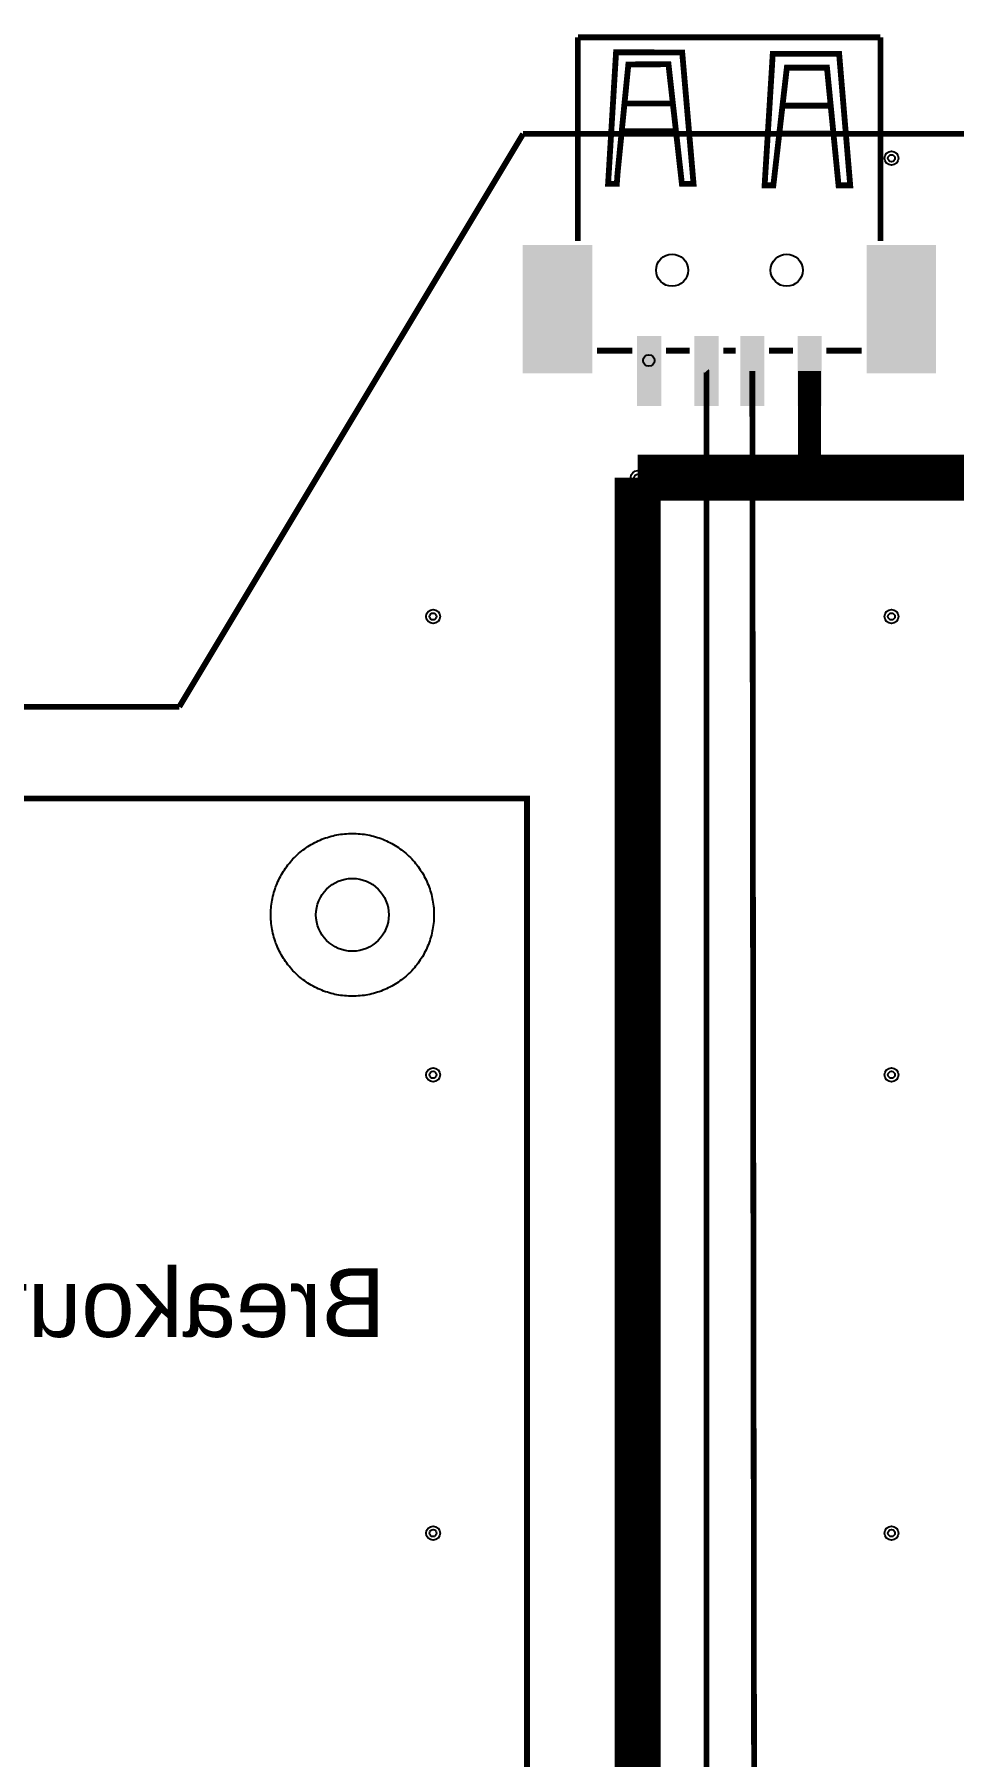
# Model space of a CAD drawing. Header units: millimetres. Extents: x 0 to 200, y -9 to 137.
# Drawn here: x 123.7 to 163.8, y 59.2 to 134.3 of the extents above; entities that cross this region are included whole.
import ezdxf

# ---------------------------------------------------------------- set-up
doc = ezdxf.new("R2010")
doc.units = ezdxf.units.MM
for name, color, linetype, true_color in [('BoardOutLine', 7, 'Continuous', 0xff00ff), ('BottomLayer', 7, 'Continuous', 0x0000ff), ('Document', 7, 'Continuous', 0xffffff), ('Hole', 7, 'Continuous', 0x222222), ('Multi-Layer', 7, 'Continuous', 0xc0c0c0), ('TopLayer', 7, 'Continuous', 0xff0000), ('TopPasteMaskLayer', 7, 'Continuous', 0x808080), ('TopSilkLayer', 7, 'Continuous', 0xffcc00), ('TopSolderMaskLayer', 7, 'Continuous', 0x800080)]:
    doc.layers.add(name, color=color, linetype=linetype, true_color=true_color)
doc.styles.get("Standard").update_dxf_attribs({"font": 'arial.ttf'})

msp = doc.modelspace()

# ---------------------------------------------------------------- hatches: boundary and pattern name
at = {"layer": 'TopLayer'}
for points in [[(147.99952619999988, 125.10061340000004), (147.99952619999988, 119.59897339999998), (144.99978620000013, 119.59897339999998), (144.99978620000013, 125.10061340000004)], [(163.0017822000001, 125.10061340000004), (163.0017822000001, 119.59897339999998), (159.99950219999994, 119.59897339999998), (159.99950219999994, 125.10061340000004)], [(151.0001552, 118.15010660000007), (150.0001572, 118.15010660000007), (150.0001572, 121.15010059999997), (151.0001552, 121.15010059999997)], [(153.5001501999999, 118.15010660000007), (152.5001521999999, 118.15010660000007), (152.5001521999999, 121.15010059999997), (153.5001501999999, 121.15010059999997)], [(155.5001461999999, 118.15010660000007), (154.5001481999999, 118.15010660000007), (154.5001481999999, 121.15010059999997), (155.5001461999999, 121.15010059999997)], [(158.00014120000003, 118.15010660000007), (157.00014320000002, 118.15010660000007), (157.00014320000002, 121.15010059999997), (158.00014120000003, 121.15010059999997)]]:
    msp.add_hatch(color=256, dxfattribs=at).paths.add_polyline_path(points)
at = {"layer": 'TopPasteMaskLayer'}
for points in [[(147.99952619999988, 125.10061340000004), (147.99952619999988, 119.59897339999998), (144.99978620000013, 119.59897339999998), (144.99978620000013, 125.10061340000004)], [(163.0017822000001, 125.10061340000004), (163.0017822000001, 119.59897339999998), (159.99950219999994, 119.59897339999998), (159.99950219999994, 125.10061340000004)], [(151.0001552, 118.15010660000007), (150.0001572, 118.15010660000007), (150.0001572, 121.15010059999997), (151.0001552, 121.15010059999997)], [(153.5001501999999, 118.15010660000007), (152.5001521999999, 118.15010660000007), (152.5001521999999, 121.15010059999997), (153.5001501999999, 121.15010059999997)], [(155.5001461999999, 118.15010660000007), (154.5001481999999, 118.15010660000007), (154.5001481999999, 121.15010059999997), (155.5001461999999, 121.15010059999997)], [(158.00014120000003, 118.15010660000007), (157.00014320000002, 118.15010660000007), (157.00014320000002, 121.15010059999997), (158.00014120000003, 121.15010059999997)]]:
    msp.add_hatch(color=256, dxfattribs=at).paths.add_polyline_path(points)
at = {"layer": 'TopSolderMaskLayer'}
for points in [[(148.0133805961574, 125.14719447526886), (148.0133805961574, 119.55239318494614), (144.98593321149963, 119.55239318494614), (144.98593321149963, 125.14719447526886)], [(163.01564832663382, 125.14719447526886), (163.01564832663382, 119.55239318494614), (159.98563748102322, 119.55239318494614), (159.98563748102322, 125.14719447526886)], [(151.0255590709677, 118.12470832043016), (149.9747610709677, 118.12470832043016), (149.9747610709677, 121.17550232043004), (151.0255590709677, 121.17550232043004)], [(153.52554761935482, 118.12470832043016), (152.47474961935484, 118.12470832043016), (152.47474961935484, 121.17550232043004), (153.52554761935482, 121.17550232043004)], [(155.5255436193546, 118.12470832043016), (154.47474561935485, 118.12470832043016), (154.47474561935485, 121.17550232043004), (155.5255436193546, 121.17550232043004)], [(158.02554507096772, 118.12470832043016), (156.97474707096774, 118.12470832043016), (156.97474707096774, 121.17550232043004), (158.02554507096772, 121.17550232043004)]]:
    msp.add_hatch(color=256, dxfattribs=at).paths.add_polyline_path(points)

# ---------------------------------------------------------------- linework, layer by layer
at = {"layer": 'BoardOutLine', "const_width": 0.254}
for points in [[(5.003850800000123, 130.01241459999994), (55.0000424000001, 129.99999400000002), (70.0000632, 105.000044), (99.99985079999999, 105.00103460000003), (129.9999939999999, 105.000044)], [(129.9999939999999, 105.000044), (145.00001480000003, 129.99999400000002)], [(145.00001480000003, 129.99999400000002), (194.99585080000008, 130.01241459999994)]]:
    msp.add_lwpolyline(points, dxfattribs=at)
at = {"layer": 'BottomLayer', "const_width": 1.9999959999999999}
msp.add_lwpolyline([(150.00003019999997, 114.99999860000003), (181.9999408, 114.99999860000003)], dxfattribs=at)
at = {"layer": 'BottomLayer'}
msp.add_lwpolyline([(137.55115999999987, 99.47066719999998), (137.6364371518497, 99.46987099447347), (137.72167057409695, 99.46702664870566), (137.80681108272358, 99.4621358040281), (137.89180954732672, 99.45520128270721), (137.97661691947053, 99.44622708631414), (138.06118426098908, 99.43521839341668), (138.14546277222678, 99.4221815565902), (138.2294038201968, 99.40712409875266), (138.31295896664653, 99.39005470882273), (138.39607999600832, 99.37098323670637), (138.47871894322168, 99.34992068761244), (138.56082812141187, 99.32687921570323), (138.64236014940877, 99.30187211707903), (138.7232679790858, 99.27491382210769), (138.80350492251193, 99.24601988709605), (138.88302467889105, 99.21520698531356), (138.9617813612805, 99.1824928973715), (139.0397295230697, 99.1478965009619), (139.11682418420594, 99.11143775996459), (139.19302085715037, 99.07313771292695), (139.26827557254762, 99.03301846092347), (139.3425449046007, 98.99110315480254), (139.41578599612888, 98.94741598182702), (139.48795658329834, 98.9019821517171), (139.55901502001063, 98.85482788210265), (139.6289203019345, 98.8059803833952), (139.6976320901682, 98.75546784308494), (139.76511073451582, 98.7033194094762), (139.83131729636864, 98.64956517486667), (139.89621357117414, 98.59423615818275), (139.9597621104823, 98.53736428708066), (140.02192624355428, 98.47898237952143), (140.08267009852477, 98.41912412483441), (140.14195862310078, 98.3578240642762), (140.19975760478894, 98.29511757109844), (140.256033690638, 98.23104083013618), (140.31075440648522, 98.16563081692698), (140.3638881756948, 98.09892527637442), (140.41540433738066, 98.03096270096694), (140.46527316409777, 97.9617823085664), (140.51346587899764, 97.89142401977654), (140.55995467243326, 97.81992843490775), (140.6047127180069, 97.7473368105475), (140.64771418805105, 97.67369103575425), (140.6889342685305, 97.59903360788451), (140.72834917336297, 97.52340760807056), (140.76593615814465, 97.44685667635918), (140.80167353327363, 97.36942498653048), (140.83554067646776, 97.29115722060658), (140.86751804466314, 97.21209854306812), (140.89758718529254, 97.13229457479167), (140.92573074693303, 97.05179136672484), (140.9519324893182, 96.97063537331212), (140.97617729271053, 96.88887342568785), (140.99845116662607, 96.80655270465343), (141.01874125790653, 96.72372071345023), (141.03703585813776, 96.64042525034915), (141.05332441040548, 96.55671438106765), (141.06759751538618, 96.47263641103359), (141.07984693677338, 96.38823985751083), (141.09006560602745, 96.30357342160187), (141.09824762645678, 96.21868596014531), (141.10438827661994, 96.13362645752261), (141.10848401304895, 96.04844399739181), (141.1105324722963, 95.96318773436337), (141.1105324722963, 95.87790686563642), (141.10848401304895, 95.79265060260798), (141.10438827661994, 95.70746814247718), (141.09824762645678, 95.62240863985448), (141.09006560602745, 95.53752117839792), (141.07984693677338, 95.45285474248897), (141.06759751538618, 95.3684581889662), (141.05332441040548, 95.28438021893214), (141.03703585813776, 95.20066934965064), (141.01874125790653, 95.11737388654956), (140.99845116662607, 95.03454189534648), (140.97617729271053, 94.95222117431194), (140.9519324893182, 94.87045922668767), (140.92573074693303, 94.78930323327484), (140.89758718529254, 94.70880002520812), (140.86751804466314, 94.62899605693178), (140.83554067646776, 94.54993737939321), (140.80167353327363, 94.47166961346943), (140.76593615814465, 94.39423792364073), (140.72834917336297, 94.31768699192935), (140.6889342685305, 94.24206099211517), (140.64771418805105, 94.16740356424555), (140.6047127180069, 94.0937577894523), (140.55995467243326, 94.02116616509204), (140.51346587899764, 93.94967058022326), (140.46527316409777, 93.87931229143351), (140.41540433738066, 93.81013189903285), (140.3638881756948, 93.74216932362538), (140.31075440648522, 93.67546378307281), (140.256033690638, 93.61005376986361), (140.19975760478894, 93.54597702890135), (140.14195862310078, 93.48327053572359), (140.08267009852477, 93.42197047516527), (140.02192624355428, 93.36211222047837), (139.9597621104823, 93.30373031291924), (139.89621357117414, 93.24685844181715), (139.83131729636864, 93.19152942513324), (139.76511073451582, 93.1377751905236), (139.6976320901682, 93.08562675691496), (139.6289203019345, 93.03511421660471), (139.55901502001063, 92.98626671789714), (139.48795658329834, 92.9391124482828), (139.41578599612888, 92.89367861817277), (139.3425449046007, 92.84999144519725), (139.26827557254762, 92.80807613907643), (139.19302085715037, 92.76795688707296), (139.11682418420594, 92.72965684003532), (139.0397295230697, 92.693198099038), (138.9617813612805, 92.6586017026284), (138.88302467889105, 92.62588761468623), (138.80350492251193, 92.59507471290385), (138.7232679790858, 92.5661807778921), (138.64236014940877, 92.53922248292076), (138.56082812141187, 92.51421538429668), (138.47871894322168, 92.49117391238735), (138.39607999600832, 92.47011136329354), (138.31295896664653, 92.45103989117717), (138.2294038201968, 92.43397050124713), (138.14546277222678, 92.41891304340959), (138.06118426098908, 92.40587620658312), (137.97661691947053, 92.39486751368577), (137.89180954732672, 92.38589331729258), (137.80681108272358, 92.37895879597181), (137.72167057409695, 92.37406795129425), (137.6364371518497, 92.37122360552621), (137.55115999999987, 92.37042739999993), (137.46588284815027, 92.37122360552632), (137.38064942590302, 92.37406795129425), (137.29550891727638, 92.37895879597181), (137.21051045267325, 92.38589331729258), (137.12570308052943, 92.39486751368577), (137.04113573901088, 92.40587620658312), (136.95685722777318, 92.41891304340959), (136.87291617980316, 92.43397050124713), (136.78936103335343, 92.45103989117717), (136.7062400039914, 92.47011136329354), (136.62360105677828, 92.49117391238735), (136.54149187858786, 92.51421538429668), (136.4599598505912, 92.53922248292076), (136.37905202091417, 92.5661807778921), (136.2988150774878, 92.59507471290385), (136.21929532110892, 92.62588761468623), (136.14053863871948, 92.6586017026284), (136.06259047693027, 92.693198099038), (135.98549581579402, 92.72965684003532), (135.9092991428496, 92.76795688707296), (135.83404442745234, 92.80807613907643), (135.75977509539928, 92.84999144519725), (135.6865340038711, 92.89367861817277), (135.61436341670162, 92.9391124482828), (135.54330497998933, 92.98626671789714), (135.47339969806546, 93.03511421660471), (135.40468790983175, 93.08562675691496), (135.33720926548415, 93.1377751905236), (135.27100270363132, 93.19152942513324), (135.20610642882582, 93.24685844181715), (135.14255788951766, 93.30373031291924), (135.0803937564457, 93.36211222047848), (135.0196499014752, 93.42197047516538), (134.9603613768992, 93.48327053572359), (134.90256239521102, 93.54597702890135), (134.84628630936197, 93.61005376986361), (134.79156559351475, 93.67546378307281), (134.73843182430517, 93.74216932362538), (134.6869156626193, 93.81013189903297), (134.6370468359022, 93.87931229143351), (134.58885412100233, 93.94967058022337), (134.5423653275667, 94.02116616509204), (134.49760728199306, 94.0937577894523), (134.45460581194868, 94.16740356424566), (134.41338573146948, 94.24206099211528), (134.37397082663676, 94.31768699192935), (134.3363838418553, 94.39423792364073), (134.30064646672633, 94.47166961346943), (134.2667793235322, 94.54993737939321), (134.23480195533682, 94.62899605693178), (134.20473281470743, 94.70880002520812), (134.17658925306694, 94.78930323327495), (134.15038751068175, 94.87045922668767), (134.12614270728943, 94.95222117431194), (134.1038688333739, 95.03454189534648), (134.08357874209344, 95.11737388654956), (134.0652841418622, 95.20066934965064), (134.04899558959448, 95.28438021893214), (134.03472248461378, 95.3684581889662), (134.02247306322658, 95.45285474248897), (134.0122543939725, 95.53752117839792), (134.00407237354318, 95.62240863985448), (133.99793172338002, 95.70746814247718), (133.993835986951, 95.79265060260798), (133.99178752770365, 95.87790686563642), (133.99178752770365, 95.96318773436337), (133.993835986951, 96.04844399739181), (133.99793172338002, 96.13362645752261), (134.00407237354318, 96.21868596014531), (134.0122543939725, 96.30357342160187), (134.02247306322658, 96.38823985751083), (134.03472248461378, 96.47263641103359), (134.04899558959448, 96.55671438106765), (134.0652841418622, 96.64042525034915), (134.08357874209344, 96.72372071345023), (134.1038688333739, 96.80655270465343), (134.12614270728943, 96.88887342568785), (134.15038751068175, 96.97063537331212), (134.17658925306694, 97.05179136672496), (134.20473281470743, 97.13229457479179), (134.23480195533682, 97.21209854306812), (134.2667793235322, 97.29115722060658), (134.30064646672633, 97.36942498653048), (134.3363838418553, 97.44685667635918), (134.37397082663676, 97.52340760807056), (134.41338573146948, 97.59903360788462), (134.45460581194868, 97.67369103575436), (134.49760728199306, 97.7473368105475), (134.5423653275667, 97.81992843490775), (134.58885412100233, 97.89142401977665), (134.6370468359022, 97.9617823085664), (134.6869156626193, 98.03096270096705), (134.73843182430517, 98.09892527637442), (134.79156559351475, 98.16563081692709), (134.84628630936197, 98.23104083013618), (134.90256239521102, 98.29511757109856), (134.9603613768992, 98.3578240642762), (135.0196499014752, 98.41912412483452), (135.0803937564457, 98.47898237952154), (135.14255788951766, 98.53736428708066), (135.20610642882582, 98.59423615818287), (135.27100270363132, 98.64956517486667), (135.33720926548438, 98.7033194094762), (135.40468790983175, 98.75546784308494), (135.47339969806546, 98.8059803833952), (135.54330497998933, 98.85482788210265), (135.61436341670162, 98.9019821517171), (135.6865340038711, 98.94741598182702), (135.75977509539928, 98.99110315480254), (135.83404442745234, 99.03301846092347), (135.9092991428496, 99.07313771292695), (135.98549581579402, 99.11143775996459), (136.06259047693027, 99.1478965009619), (136.14053863871948, 99.1824928973715), (136.21929532110892, 99.21520698531356), (136.2988150774878, 99.24601988709605), (136.37905202091417, 99.27491382210769), (136.4599598505912, 99.30187211707903), (136.54149187858786, 99.32687921570323), (136.62360105677828, 99.34992068761244), (136.7062400039914, 99.37098323670637), (136.78936103335343, 99.39005470882273), (136.87291617980316, 99.40712409875266), (136.95685722777318, 99.4221815565902), (137.04113573901088, 99.43521839341668), (137.12570308052943, 99.44622708631414), (137.21051045267325, 99.45520128270721), (137.29550891727638, 99.4621358040281), (137.38064942590302, 99.46702664870566), (137.46588284815027, 99.46987099447358), (137.55115999999987, 99.47066719999998)], close=True, dxfattribs=at)
at = {"layer": 'Document'}
msp.add_circle((150.48738000000014, 120.10923400000001), 0.249936, dxfattribs=at)
at = {"layer": 'Hole'}
for centre, radius in [((161.07206799999983, 128.93929000000003), 0.15250160000000001), ((150.00000480000006, 114.99999860000003), 0.1524), ((157.50001520000012, 115.49999760000003), 0.1524), ((157.50001520000012, 114.49999960000002), 0.1524), ((141.0720571999999, 108.9393045999999), 0.15250160000000001), ((161.07206799999983, 108.9393045999999), 0.15250160000000001), ((141.0720571999999, 88.93929379999997), 0.15250160000000001), ((161.07206799999983, 88.93929379999997), 0.15250160000000001), ((141.0720571999999, 68.93928299999993), 0.15250160000000001), ((161.07206799999983, 68.93928299999993), 0.15250160000000001)]:
    msp.add_circle(centre, radius, dxfattribs=at)
at = {"layer": 'Multi-Layer'}
for centre, radius in [((161.07206799999983, 128.93929000000003), 0.30500320000000003), ((151.50007800000014, 124.05004399999996), 0.700024), ((156.50006799999994, 124.05004399999996), 0.700024), ((157.50001520000012, 115.49999760000003), 0.3048), ((150.00000480000006, 114.99999860000003), 0.3048), ((157.50001520000012, 114.49999960000002), 0.3048), ((141.0720571999999, 108.9393045999999), 0.30500320000000003), ((161.07206799999983, 108.9393045999999), 0.30500320000000003), ((137.55115999999987, 95.92055999999991), 1.5875), ((141.0720571999999, 88.93929379999997), 0.30500320000000003), ((161.07206799999983, 88.93929379999997), 0.30500320000000003), ((141.0720571999999, 68.93928299999993), 0.30500320000000003), ((161.07206799999983, 68.93928299999993), 0.30500320000000003)]:
    msp.add_circle(centre, radius, dxfattribs=at)
at = {"layer": 'TopLayer'}
for points, const_width in [([(152.99941460000002, 119.64926539999999), (152.99989719999996, 119.64870659999997), (152.99989719999996, 51.500049399999966)], 0.2500122), ([(155.0924253999998, 46.101), (155.0001471999998, 119.65000199999997)], 0.2500122), ([(157.50009139999986, 119.64901139999995), (157.49996439999984, 114.49999960000002)], 0.9999979999999999), ([(129.78122380000002, 19.999959999999874), (150.00003019999997, 40.21869019999997), (150.00003019999997, 114.99999860000003)], 1.9999959999999999)]:
    msp.add_lwpolyline(points, dxfattribs=dict(at, const_width=const_width))
msp.add_lwpolyline([(137.55115999999987, 99.47066719999998), (137.6364371518497, 99.46987099447347), (137.72167057409695, 99.46702664870566), (137.80681108272358, 99.4621358040281), (137.89180954732672, 99.45520128270721), (137.97661691947053, 99.44622708631414), (138.06118426098908, 99.43521839341668), (138.14546277222678, 99.4221815565902), (138.2294038201968, 99.40712409875266), (138.31295896664653, 99.39005470882273), (138.39607999600832, 99.37098323670637), (138.47871894322168, 99.34992068761244), (138.56082812141187, 99.32687921570323), (138.64236014940877, 99.30187211707903), (138.7232679790858, 99.27491382210769), (138.80350492251193, 99.24601988709605), (138.88302467889105, 99.21520698531356), (138.9617813612805, 99.1824928973715), (139.0397295230697, 99.1478965009619), (139.11682418420594, 99.11143775996459), (139.19302085715037, 99.07313771292695), (139.26827557254762, 99.03301846092347), (139.3425449046007, 98.99110315480254), (139.41578599612888, 98.94741598182702), (139.48795658329834, 98.9019821517171), (139.55901502001063, 98.85482788210265), (139.6289203019345, 98.8059803833952), (139.6976320901682, 98.75546784308494), (139.76511073451582, 98.7033194094762), (139.83131729636864, 98.64956517486667), (139.89621357117414, 98.59423615818275), (139.9597621104823, 98.53736428708066), (140.02192624355428, 98.47898237952143), (140.08267009852477, 98.41912412483441), (140.14195862310078, 98.3578240642762), (140.19975760478894, 98.29511757109844), (140.256033690638, 98.23104083013618), (140.31075440648522, 98.16563081692698), (140.3638881756948, 98.09892527637442), (140.41540433738066, 98.03096270096694), (140.46527316409777, 97.9617823085664), (140.51346587899764, 97.89142401977654), (140.55995467243326, 97.81992843490775), (140.6047127180069, 97.7473368105475), (140.64771418805105, 97.67369103575425), (140.6889342685305, 97.59903360788451), (140.72834917336297, 97.52340760807056), (140.76593615814465, 97.44685667635918), (140.80167353327363, 97.36942498653048), (140.83554067646776, 97.29115722060658), (140.86751804466314, 97.21209854306812), (140.89758718529254, 97.13229457479167), (140.92573074693303, 97.05179136672484), (140.9519324893182, 96.97063537331212), (140.97617729271053, 96.88887342568785), (140.99845116662607, 96.80655270465343), (141.01874125790653, 96.72372071345023), (141.03703585813776, 96.64042525034915), (141.05332441040548, 96.55671438106765), (141.06759751538618, 96.47263641103359), (141.07984693677338, 96.38823985751083), (141.09006560602745, 96.30357342160187), (141.09824762645678, 96.21868596014531), (141.10438827661994, 96.13362645752261), (141.10848401304895, 96.04844399739181), (141.1105324722963, 95.96318773436337), (141.1105324722963, 95.87790686563642), (141.10848401304895, 95.79265060260798), (141.10438827661994, 95.70746814247718), (141.09824762645678, 95.62240863985448), (141.09006560602745, 95.53752117839792), (141.07984693677338, 95.45285474248897), (141.06759751538618, 95.3684581889662), (141.05332441040548, 95.28438021893214), (141.03703585813776, 95.20066934965064), (141.01874125790653, 95.11737388654956), (140.99845116662607, 95.03454189534648), (140.97617729271053, 94.95222117431194), (140.9519324893182, 94.87045922668767), (140.92573074693303, 94.78930323327484), (140.89758718529254, 94.70880002520812), (140.86751804466314, 94.62899605693178), (140.83554067646776, 94.54993737939321), (140.80167353327363, 94.47166961346943), (140.76593615814465, 94.39423792364073), (140.72834917336297, 94.31768699192935), (140.6889342685305, 94.24206099211517), (140.64771418805105, 94.16740356424555), (140.6047127180069, 94.0937577894523), (140.55995467243326, 94.02116616509204), (140.51346587899764, 93.94967058022326), (140.46527316409777, 93.87931229143351), (140.41540433738066, 93.81013189903285), (140.3638881756948, 93.74216932362538), (140.31075440648522, 93.67546378307281), (140.256033690638, 93.61005376986361), (140.19975760478894, 93.54597702890135), (140.14195862310078, 93.48327053572359), (140.08267009852477, 93.42197047516527), (140.02192624355428, 93.36211222047837), (139.9597621104823, 93.30373031291924), (139.89621357117414, 93.24685844181715), (139.83131729636864, 93.19152942513324), (139.76511073451582, 93.1377751905236), (139.6976320901682, 93.08562675691496), (139.6289203019345, 93.03511421660471), (139.55901502001063, 92.98626671789714), (139.48795658329834, 92.9391124482828), (139.41578599612888, 92.89367861817277), (139.3425449046007, 92.84999144519725), (139.26827557254762, 92.80807613907643), (139.19302085715037, 92.76795688707296), (139.11682418420594, 92.72965684003532), (139.0397295230697, 92.693198099038), (138.9617813612805, 92.6586017026284), (138.88302467889105, 92.62588761468623), (138.80350492251193, 92.59507471290385), (138.7232679790858, 92.5661807778921), (138.64236014940877, 92.53922248292076), (138.56082812141187, 92.51421538429668), (138.47871894322168, 92.49117391238735), (138.39607999600832, 92.47011136329354), (138.31295896664653, 92.45103989117717), (138.2294038201968, 92.43397050124713), (138.14546277222678, 92.41891304340959), (138.06118426098908, 92.40587620658312), (137.97661691947053, 92.39486751368577), (137.89180954732672, 92.38589331729258), (137.80681108272358, 92.37895879597181), (137.72167057409695, 92.37406795129425), (137.6364371518497, 92.37122360552621), (137.55115999999987, 92.37042739999993), (137.46588284815027, 92.37122360552632), (137.38064942590302, 92.37406795129425), (137.29550891727638, 92.37895879597181), (137.21051045267325, 92.38589331729258), (137.12570308052943, 92.39486751368577), (137.04113573901088, 92.40587620658312), (136.95685722777318, 92.41891304340959), (136.87291617980316, 92.43397050124713), (136.78936103335343, 92.45103989117717), (136.7062400039914, 92.47011136329354), (136.62360105677828, 92.49117391238735), (136.54149187858786, 92.51421538429668), (136.4599598505912, 92.53922248292076), (136.37905202091417, 92.5661807778921), (136.2988150774878, 92.59507471290385), (136.21929532110892, 92.62588761468623), (136.14053863871948, 92.6586017026284), (136.06259047693027, 92.693198099038), (135.98549581579402, 92.72965684003532), (135.9092991428496, 92.76795688707296), (135.83404442745234, 92.80807613907643), (135.75977509539928, 92.84999144519725), (135.6865340038711, 92.89367861817277), (135.61436341670162, 92.9391124482828), (135.54330497998933, 92.98626671789714), (135.47339969806546, 93.03511421660471), (135.40468790983175, 93.08562675691496), (135.33720926548415, 93.1377751905236), (135.27100270363132, 93.19152942513324), (135.20610642882582, 93.24685844181715), (135.14255788951766, 93.30373031291924), (135.0803937564457, 93.36211222047848), (135.0196499014752, 93.42197047516538), (134.9603613768992, 93.48327053572359), (134.90256239521102, 93.54597702890135), (134.84628630936197, 93.61005376986361), (134.79156559351475, 93.67546378307281), (134.73843182430517, 93.74216932362538), (134.6869156626193, 93.81013189903297), (134.6370468359022, 93.87931229143351), (134.58885412100233, 93.94967058022337), (134.5423653275667, 94.02116616509204), (134.49760728199306, 94.0937577894523), (134.45460581194868, 94.16740356424566), (134.41338573146948, 94.24206099211528), (134.37397082663676, 94.31768699192935), (134.3363838418553, 94.39423792364073), (134.30064646672633, 94.47166961346943), (134.2667793235322, 94.54993737939321), (134.23480195533682, 94.62899605693178), (134.20473281470743, 94.70880002520812), (134.17658925306694, 94.78930323327495), (134.15038751068175, 94.87045922668767), (134.12614270728943, 94.95222117431194), (134.1038688333739, 95.03454189534648), (134.08357874209344, 95.11737388654956), (134.0652841418622, 95.20066934965064), (134.04899558959448, 95.28438021893214), (134.03472248461378, 95.3684581889662), (134.02247306322658, 95.45285474248897), (134.0122543939725, 95.53752117839792), (134.00407237354318, 95.62240863985448), (133.99793172338002, 95.70746814247718), (133.993835986951, 95.79265060260798), (133.99178752770365, 95.87790686563642), (133.99178752770365, 95.96318773436337), (133.993835986951, 96.04844399739181), (133.99793172338002, 96.13362645752261), (134.00407237354318, 96.21868596014531), (134.0122543939725, 96.30357342160187), (134.02247306322658, 96.38823985751083), (134.03472248461378, 96.47263641103359), (134.04899558959448, 96.55671438106765), (134.0652841418622, 96.64042525034915), (134.08357874209344, 96.72372071345023), (134.1038688333739, 96.80655270465343), (134.12614270728943, 96.88887342568785), (134.15038751068175, 96.97063537331212), (134.17658925306694, 97.05179136672496), (134.20473281470743, 97.13229457479179), (134.23480195533682, 97.21209854306812), (134.2667793235322, 97.29115722060658), (134.30064646672633, 97.36942498653048), (134.3363838418553, 97.44685667635918), (134.37397082663676, 97.52340760807056), (134.41338573146948, 97.59903360788462), (134.45460581194868, 97.67369103575436), (134.49760728199306, 97.7473368105475), (134.5423653275667, 97.81992843490775), (134.58885412100233, 97.89142401977665), (134.6370468359022, 97.9617823085664), (134.6869156626193, 98.03096270096705), (134.73843182430517, 98.09892527637442), (134.79156559351475, 98.16563081692709), (134.84628630936197, 98.23104083013618), (134.90256239521102, 98.29511757109856), (134.9603613768992, 98.3578240642762), (135.0196499014752, 98.41912412483452), (135.0803937564457, 98.47898237952154), (135.14255788951766, 98.53736428708066), (135.20610642882582, 98.59423615818287), (135.27100270363132, 98.64956517486667), (135.33720926548438, 98.7033194094762), (135.40468790983175, 98.75546784308494), (135.47339969806546, 98.8059803833952), (135.54330497998933, 98.85482788210265), (135.61436341670162, 98.9019821517171), (135.6865340038711, 98.94741598182702), (135.75977509539928, 98.99110315480254), (135.83404442745234, 99.03301846092347), (135.9092991428496, 99.07313771292695), (135.98549581579402, 99.11143775996459), (136.06259047693027, 99.1478965009619), (136.14053863871948, 99.1824928973715), (136.21929532110892, 99.21520698531356), (136.2988150774878, 99.24601988709605), (136.37905202091417, 99.27491382210769), (136.4599598505912, 99.30187211707903), (136.54149187858786, 99.32687921570323), (136.62360105677828, 99.34992068761244), (136.7062400039914, 99.37098323670637), (136.78936103335343, 99.39005470882273), (136.87291617980316, 99.40712409875266), (136.95685722777318, 99.4221815565902), (137.04113573901088, 99.43521839341668), (137.12570308052943, 99.44622708631414), (137.21051045267325, 99.45520128270721), (137.29550891727638, 99.4621358040281), (137.38064942590302, 99.46702664870566), (137.46588284815027, 99.46987099447358), (137.55115999999987, 99.47066719999998)], close=True, dxfattribs=at)
at = {"layer": 'TopSilkLayer', "const_width": 0.254}
for points in [[(160.5904331999999, 134.21283799999992), (147.39056119999998, 134.21283799999992)], [(147.39056119999998, 134.21283799999992), (147.39056119999998, 126.09474399999999)], [(160.5904331999999, 134.21283799999992), (160.5904331999999, 126.09474399999999)], [(151.46421320000002, 131.3273979999999), (149.43424519999996, 131.3273979999999)], [(158.34532719999982, 131.228338), (156.31535919999976, 131.228338)], [(151.6041672, 130.117342), (149.3440751999998, 130.117342)], [(158.48528120000003, 130.01828199999989), (156.22518920000005, 130.01828199999989)], [(147.39056119999998, 126.09474399999999), (147.39056119999998, 125.33175340000003)], [(160.5904331999999, 126.09474399999999), (160.5904331999999, 125.33175340000003)], [(149.76901720000012, 120.53862099999992), (148.23066619999997, 120.53862099999992)], [(152.26901220000002, 120.53862099999992), (151.23129519999986, 120.53862099999992)], [(154.26900820000003, 120.53862099999992), (153.7312902, 120.53862099999992)], [(156.76900319999993, 120.53862099999992), (155.7312862, 120.53862099999992)], [(159.76836219999984, 120.53862099999992), (158.2312811999999, 120.53862099999992)]]:
    msp.add_lwpolyline(points, dxfattribs=at)
for points in [[(148.7083131999999, 127.82194399999992), (149.0562931999999, 133.558534), (151.94147920000012, 133.55370800000003), (152.4365251999999, 127.81864199999995), (151.92776319999996, 127.82245199999988), (151.4174772, 132.3627019999999), (151.34229319999997, 133.040882), (149.59248719999994, 133.030214), (149.1185231999999, 128.25196600000004), (149.0885512000001, 127.82194399999992), (148.7083131999999, 127.82194399999992)], [(155.53710319999993, 127.75310999999999), (155.89270320000003, 133.49351000000001), (158.7883032000001, 133.49351000000001), (159.2709031999999, 127.75310999999999), (158.76290319999987, 127.75310999999999), (158.25769720000005, 132.8882279999999), (156.50738319999994, 132.8882279999999), (155.91810320000002, 127.75310999999999), (155.53710319999993, 127.75310999999999)], [(55.00115999999991, 5.1155599999999595), (55.00115999999991, 101.00055999999995), (145.17116, 101.00055999999995), (145.17116, 5.1155599999999595), (55.00115999999991, 5.1155599999999595)]]:
    msp.add_lwpolyline(points, close=True, dxfattribs=at)

# ---------------------------------------------------------------- texts
at = {"layer": 'BottomSilkLayer', "text_generation_flag": 2}
msp.add_text('Breakout for EVOC 104-1481CLDN\\nVersion 1.0', height=3, dxfattribs=at).set_placement((139.00000139999986, 77.49999739999998))

doc.saveas('drawing.dxf')
